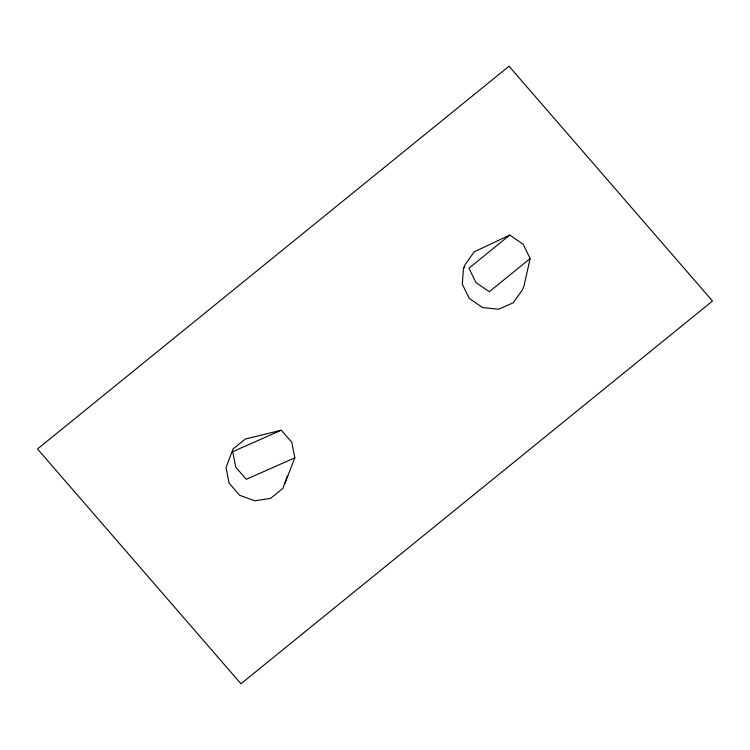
<?xml version="1.0" encoding="UTF-8"?>
<svg xmlns="http://www.w3.org/2000/svg" width="750" height="750" viewBox="0 0 750 750"><rect width="100%" height="100%" fill="white"/><g stroke="black" fill="none" stroke-linecap="round" stroke-linejoin="round"><path stroke-width="1.12" d="M463.472 268.547L462.291 284.147L469.303 298.453L482.634 307.622L498.713 309.216L513.225 302.794L522.291 290.081L523.959 286.097L530.138 258.553L523.125 244.247L509.794 235.069L474.197 251.85L465.141 264.562L463.472 268.547L464.766 266.728M287.419 475.847L282.872 488.409L270.666 498.319L254.831 500.822L239.606 495.253L229.078 483.094L226.059 467.616L233.025 448.978L245.231 439.069L281.288 430.2L291.816 442.35L294.834 457.828L284.541 484.434M509.794 235.069L468.956 268.219L475.969 282.525L489.3 291.694L530.138 258.553M281.288 430.2L232.725 451.688L235.744 467.166L246.272 479.325L294.834 457.828M509.034 66.225L37.5 448.978L240.966 683.775L712.5 301.022L509.034 66.225"/></g></svg>
